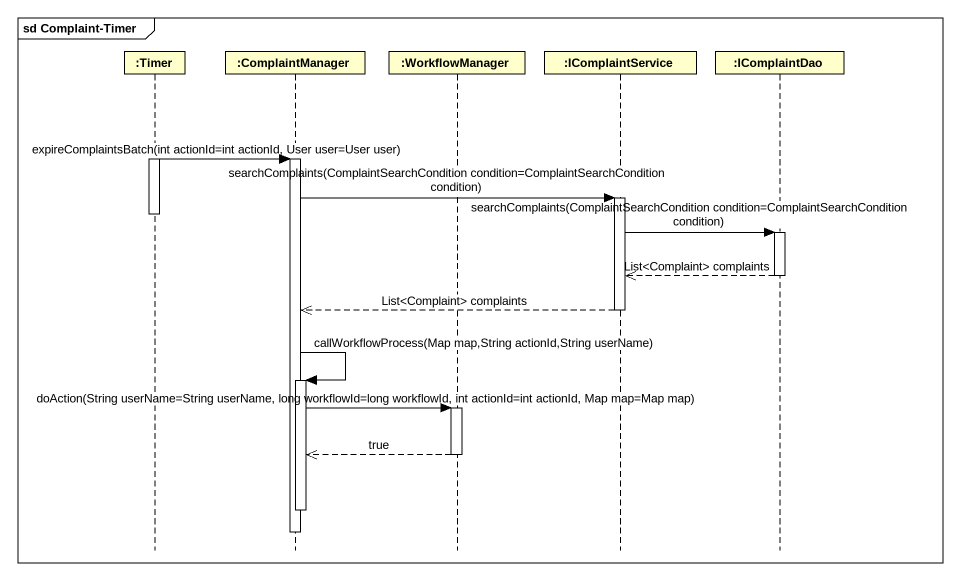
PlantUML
@startuml
mainframe sd Complaint-Timer
hide footbox
participant ":Timer" as Timer
participant ":ComplaintManager" as ComplaintManager
participant ":WorkflowManager" as WorkflowManager
participant ":IComplaintService" as IComplaintService
participant ":IComplaintDao" as IComplaintDao

activate Timer
Timer -> ComplaintManager : expireComplaintsBatch(int actionId=int actionId, User user=User user)
activate ComplaintManager
ComplaintManager -> IComplaintService : searchComplaints(ComplaintSearchCondition condition=ComplaintSearchCondition condition)
activate IComplaintService
deactivate Timer
IComplaintService -> IComplaintDao : searchComplaints(ComplaintSearchCondition condition=ComplaintSearchCondition condition)
activate IComplaintDao
IComplaintDao -->> IComplaintService : List<Complaint> complaints
deactivate IComplaintDao
IComplaintService -->> ComplaintManager : List<Complaint> complaints
deactivate IComplaintService
ComplaintManager -> ComplaintManager : callWorkflowProcess(Map map,String actionId,String userName)
activate ComplaintManager
ComplaintManager -> WorkflowManager : doAction(String userName=String userName, long workflowId=long workflowId, int actionId=int actionId, Map map=Map map)
activate WorkflowManager
WorkflowManager -->> ComplaintManager : true
deactivate WorkflowManager
deactivate ComplaintManager
deactivate ComplaintManager
@enduml
